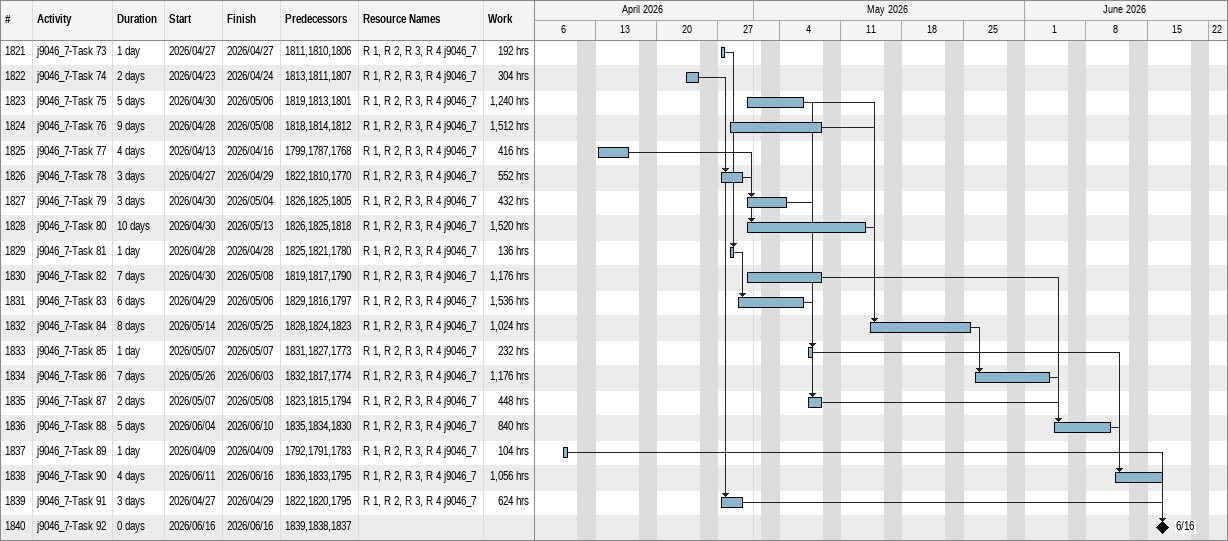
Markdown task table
| ID | Task | Duration | Start | Finish | Predecessors | Resources | Work (h) |
|---|---|---|---|---|---|---|---|
| 1821 | j9046_7-Task 73 | 1d | 2026-04-27 | 2026-04-27 | 1811, 1810, 1806 | R 1, R 2, R 3, R 4 j9046_7 | 192 |
| 1822 | j9046_7-Task 74 | 2d | 2026-04-23 | 2026-04-24 | 1813, 1811, 1807 | R 1, R 2, R 3, R 4 j9046_7 | 304 |
| 1823 | j9046_7-Task 75 | 5d | 2026-04-30 | 2026-05-06 | 1819, 1813, 1801 | R 1, R 2, R 3, R 4 j9046_7 | 1240 |
| 1824 | j9046_7-Task 76 | 9d | 2026-04-28 | 2026-05-08 | 1818, 1814, 1812 | R 1, R 2, R 3, R 4 j9046_7 | 1512 |
| 1825 | j9046_7-Task 77 | 4d | 2026-04-13 | 2026-04-16 | 1799, 1787, 1768 | R 1, R 2, R 3, R 4 j9046_7 | 416 |
| 1826 | j9046_7-Task 78 | 3d | 2026-04-27 | 2026-04-29 | 1822, 1810, 1770 | R 1, R 2, R 3, R 4 j9046_7 | 552 |
| 1827 | j9046_7-Task 79 | 3d | 2026-04-30 | 2026-05-04 | 1826, 1825, 1805 | R 1, R 2, R 3, R 4 j9046_7 | 432 |
| 1828 | j9046_7-Task 80 | 10d | 2026-04-30 | 2026-05-13 | 1826, 1825, 1818 | R 1, R 2, R 3, R 4 j9046_7 | 1520 |
| 1829 | j9046_7-Task 81 | 1d | 2026-04-28 | 2026-04-28 | 1825, 1821, 1780 | R 1, R 2, R 3, R 4 j9046_7 | 136 |
| 1830 | j9046_7-Task 82 | 7d | 2026-04-30 | 2026-05-08 | 1819, 1817, 1790 | R 1, R 2, R 3, R 4 j9046_7 | 1176 |
| 1831 | j9046_7-Task 83 | 6d | 2026-04-29 | 2026-05-06 | 1829, 1816, 1797 | R 1, R 2, R 3, R 4 j9046_7 | 1536 |
| 1832 | j9046_7-Task 84 | 8d | 2026-05-14 | 2026-05-25 | 1828, 1824, 1823 | R 1, R 2, R 3, R 4 j9046_7 | 1024 |
| 1833 | j9046_7-Task 85 | 1d | 2026-05-07 | 2026-05-07 | 1831, 1827, 1773 | R 1, R 2, R 3, R 4 j9046_7 | 232 |
| 1834 | j9046_7-Task 86 | 7d | 2026-05-26 | 2026-06-03 | 1832, 1817, 1774 | R 1, R 2, R 3, R 4 j9046_7 | 1176 |
| 1835 | j9046_7-Task 87 | 2d | 2026-05-07 | 2026-05-08 | 1823, 1815, 1794 | R 1, R 2, R 3, R 4 j9046_7 | 448 |
| 1836 | j9046_7-Task 88 | 5d | 2026-06-04 | 2026-06-10 | 1835, 1834, 1830 | R 1, R 2, R 3, R 4 j9046_7 | 840 |
| 1837 | j9046_7-Task 89 | 1d | 2026-04-09 | 2026-04-09 | 1792, 1791, 1783 | R 1, R 2, R 3, R 4 j9046_7 | 104 |
| 1838 | j9046_7-Task 90 | 4d | 2026-06-11 | 2026-06-16 | 1836, 1833, 1795 | R 1, R 2, R 3, R 4 j9046_7 | 1056 |
| 1839 | j9046_7-Task 91 | 3d | 2026-04-27 | 2026-04-29 | 1822, 1820, 1795 | R 1, R 2, R 3, R 4 j9046_7 | 624 |
| 1840 | j9046_7-Task 92 | 0d | 2026-06-16 | 2026-06-16 | 1839, 1838, 1837 |  |  |
